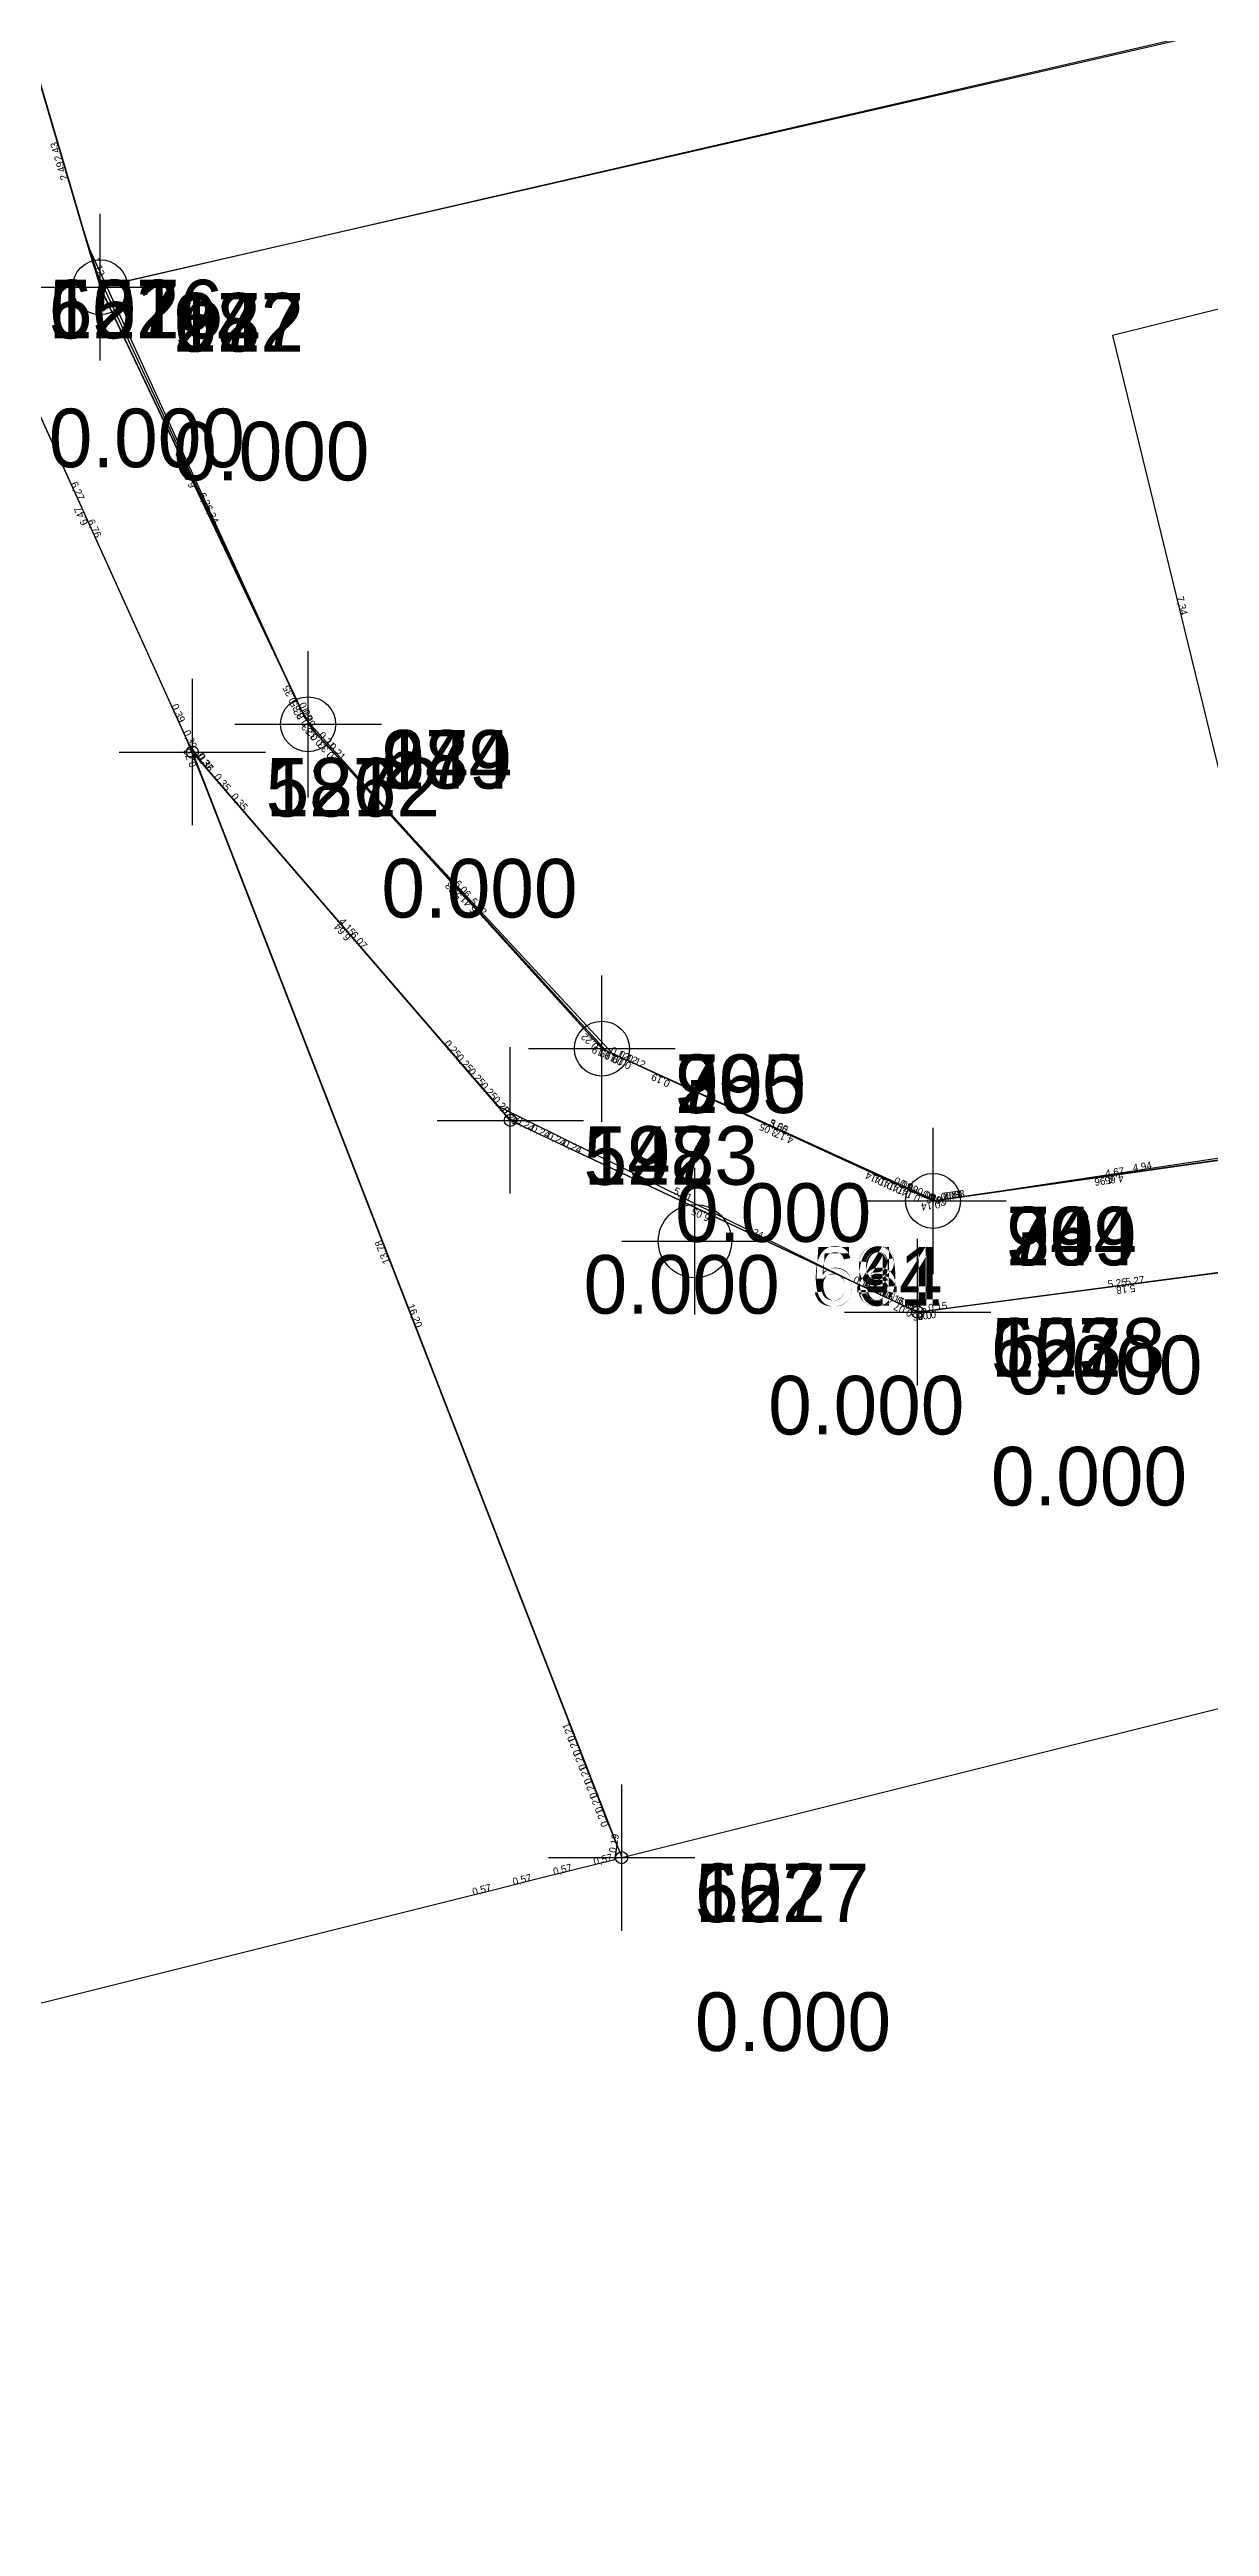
# Model space of a CAD drawing. Header units: metres. Extents: x 581016 to 32581287, y 5319908 to 5321142.
# Drawn here: x 581120.94 to 581136.77, y 5320137.3 to 5320171.13 of the extents above; entities that cross this region are included whole.
import ezdxf
from ezdxf.enums import TextEntityAlignment as Align

# ---------------------------------------------------------------- set-up
doc = ezdxf.new("R2010")
doc.units = ezdxf.units.M
doc.header["$PDMODE"] = 2
doc.header["$PDSIZE"] = 1
for name, color, linetype in [('EdgeLengths', 7, 'Continuous'), ('Flurstuecksgrenzedxf', 7, 'Continuous'), ('Gebaeudeumrissliniedxf', 7, 'Continuous'), ('Grenzpunktdxf', 7, 'Continuous'), ('Grenzpunktunabgemarktdxf', 7, 'Continuous'), ('PointHeights', 7, 'Continuous'), ('PointNames', 7, 'Continuous'), ('UmringPStrassenverkehrdxf', 7, 'Continuous'), ('UmringPWohnbauFldxf', 7, 'Continuous'), ('UmringspolygonWegdxf', 7, 'Continuous'), ('Versicherungspunktdxf', 7, 'Continuous')]:
    doc.layers.add(name, color=color, linetype=linetype)

msp = doc.modelspace()

# ---------------------------------------------------------------- linework, layer by layer
at = {"layer": 'Flurstuecksgrenzedxf', "color": 178}
for points in [[(581113.92, 5320194.14), (581121.63, 5320167.88), (581152.833, 5320175.086), (581153.039, 5320175.134), (581153.246, 5320175.182), (581153.453, 5320175.23), (581153.659, 5320175.277), (581153.866, 5320175.325), (581154.072, 5320175.373), (581154.279, 5320175.42), (581154.486, 5320175.468), (581154.692, 5320175.516), (581154.847, 5320175.528), (581154.872, 5320175.45), (581154.897, 5320175.373), (581154.922, 5320175.296), (581158.83, 5320163.11)], [(581113.92, 5320194.14), (581121.63, 5320167.88), (581152.833, 5320175.086), (581153.039, 5320175.134), (581153.246, 5320175.182), (581153.453, 5320175.23), (581153.659, 5320175.277), (581153.866, 5320175.325), (581154.072, 5320175.373), (581154.279, 5320175.42), (581154.486, 5320175.468), (581154.692, 5320175.516), (581154.847, 5320175.528), (581154.872, 5320175.45), (581154.897, 5320175.373), (581154.922, 5320175.296), (581158.83, 5320163.11)], [(581154.858, 5320175.495), (581121.63, 5320167.88), (581124.319, 5320162.228), (581124.356, 5320162.149), (581124.394, 5320162.069), (581124.432, 5320161.99), (581128.48, 5320157.48), (581133.033, 5320155.405), (581133.065, 5320155.409), (581133.098, 5320155.414), (581133.131, 5320155.419), (581133.164, 5320155.423), (581133.196, 5320155.428), (581133.229, 5320155.433), (581133.262, 5320155.437), (581133.295, 5320155.442), (581138.174, 5320156.18)], [(581154.858, 5320175.495), (581121.63, 5320167.88), (581124.319, 5320162.228), (581124.356, 5320162.149), (581124.394, 5320162.069), (581124.432, 5320161.99), (581128.48, 5320157.48), (581133.033, 5320155.405), (581133.065, 5320155.409), (581133.098, 5320155.414), (581133.131, 5320155.419), (581133.164, 5320155.423), (581133.196, 5320155.428), (581133.229, 5320155.433), (581133.262, 5320155.437), (581133.295, 5320155.442), (581138.174, 5320156.18)], [(581137.91, 5320156.1), (581133, 5320155.4), (581129.212, 5320157.143), (581129.04, 5320157.222), (581128.867, 5320157.302), (581128.695, 5320157.381), (581128.523, 5320157.46), (581128.365, 5320157.607), (581124.791, 5320161.556), (581124.577, 5320161.792), (581124.394, 5320162.069), (581124.243, 5320162.388), (581121.459, 5320168.464), (581120.773, 5320170.798)], [(581137.91, 5320156.1), (581133, 5320155.4), (581129.212, 5320157.143), (581129.04, 5320157.222), (581128.867, 5320157.302), (581128.695, 5320157.381), (581128.523, 5320157.46), (581128.365, 5320157.607), (581124.791, 5320161.556), (581124.577, 5320161.792), (581124.394, 5320162.069), (581124.243, 5320162.388), (581121.459, 5320168.464), (581120.773, 5320170.798)], [(581092.255, 5320137.296), (581126.449, 5320145.854), (581127, 5320145.992), (581127.552, 5320146.13), (581128.103, 5320146.268), (581128.655, 5320146.406), (581128.687, 5320146.591), (581128.612, 5320146.786), (581128.536, 5320146.98), (581128.461, 5320147.175), (581128.385, 5320147.37), (581128.31, 5320147.564), (581128.234, 5320147.759), (581128.159, 5320147.953), (581128.083, 5320148.148), (581123.098, 5320160.993), (581122.804, 5320161.719), (581120.134, 5320167.61)], [(581092.255, 5320137.296), (581126.449, 5320145.854), (581127, 5320145.992), (581127.552, 5320146.13), (581128.103, 5320146.268), (581128.655, 5320146.406), (581128.687, 5320146.591), (581128.612, 5320146.786), (581128.536, 5320146.98), (581128.461, 5320147.175), (581128.385, 5320147.37), (581128.31, 5320147.564), (581128.234, 5320147.759), (581128.159, 5320147.953), (581128.083, 5320148.148), (581123.098, 5320160.993), (581122.804, 5320161.719), (581120.134, 5320167.61)], [(581120.062, 5320167.77), (581122.851, 5320161.617), (581123.064, 5320161.329), (581123.295, 5320161.061), (581123.527, 5320160.792), (581126.238, 5320157.65), (581126.403, 5320157.458), (581126.569, 5320157.266), (581126.734, 5320157.075), (581126.899, 5320156.883), (581127.065, 5320156.692), (581131.826, 5320154.334), (581131.975, 5320154.264), (581132.123, 5320154.194), (581132.271, 5320154.125), (581132.419, 5320154.055), (581132.568, 5320153.985), (581132.716, 5320153.915), (581132.866, 5320153.89), (581133.018, 5320153.91), (581138.246, 5320154.597)], [(581120.062, 5320167.77), (581122.851, 5320161.617), (581123.064, 5320161.329), (581123.295, 5320161.061), (581123.527, 5320160.792), (581126.238, 5320157.65), (581126.403, 5320157.458), (581126.569, 5320157.266), (581126.734, 5320157.075), (581126.899, 5320156.883), (581127.065, 5320156.692), (581131.826, 5320154.334), (581131.975, 5320154.264), (581132.123, 5320154.194), (581132.271, 5320154.125), (581132.419, 5320154.055), (581132.568, 5320153.985), (581132.716, 5320153.915), (581132.866, 5320153.89), (581133.018, 5320153.91), (581138.246, 5320154.597)], [(581138.322, 5320154.607), (581133.186, 5320153.932), (581133.125, 5320153.924), (581133.064, 5320153.916), (581133.003, 5320153.908), (581132.942, 5320153.9), (581132.881, 5320153.892), (581132.82, 5320153.884), (581132.76, 5320153.894), (581132.701, 5320153.922), (581127.23, 5320156.5), (581122.89, 5320161.53), (581128.75, 5320146.43), (581181.13, 5320159.52)], [(581138.322, 5320154.607), (581133.186, 5320153.932), (581133.125, 5320153.924), (581133.064, 5320153.916), (581133.003, 5320153.908), (581132.942, 5320153.9), (581132.881, 5320153.892), (581132.82, 5320153.884), (581132.76, 5320153.894), (581132.701, 5320153.922), (581127.23, 5320156.5), (581122.89, 5320161.53), (581128.75, 5320146.43), (581181.13, 5320159.52)]]:
    msp.add_lwpolyline(points, dxfattribs=at)
at = {"layer": 'Gebaeudeumrissliniedxf', "color": 178}
msp.add_lwpolyline([(581145.553, 5320169.726), (581135.45, 5320167.22), (581137.19, 5320160.09)], dxfattribs=at)
msp.add_lwpolyline([(581145.553, 5320169.726), (581135.45, 5320167.22), (581137.19, 5320160.09)], dxfattribs=at)
at = {"layer": 'Grenzpunktdxf', "color": 178}
for centre in [(581121.63, 5320167.88), (581121.63, 5320167.88), (581121.63, 5320167.88), (581121.63, 5320167.88), (581124.47, 5320161.91), (581124.47, 5320161.91), (581124.47, 5320161.91), (581124.47, 5320161.91), (581128.48, 5320157.48), (581128.48, 5320157.48), (581128.48, 5320157.48), (581128.48, 5320157.48), (581133, 5320155.4), (581133, 5320155.4), (581133, 5320155.4), (581133, 5320155.4)]:
    msp.add_circle(centre, 0.375, dxfattribs=at)
at = {"layer": 'Grenzpunktdxf', "linetype": 'Continuous'}
for p in [(581121.63, 5320167.88), (581121.63, 5320167.88), (581121.63, 5320167.88), (581121.63, 5320167.88), (581124.47, 5320161.91), (581124.47, 5320161.91), (581124.47, 5320161.91), (581124.47, 5320161.91), (581128.48, 5320157.48), (581128.48, 5320157.48), (581128.48, 5320157.48), (581128.48, 5320157.48), (581133, 5320155.4), (581133, 5320155.4), (581133, 5320155.4), (581133, 5320155.4)]:
    msp.add_point(p, dxfattribs=at)
at = {"layer": 'Grenzpunktunabgemarktdxf', "color": 178}
for centre in [(581122.89, 5320161.53), (581122.89, 5320161.53), (581127.23, 5320156.5), (581127.23, 5320156.5), (581132.79, 5320153.88), (581132.79, 5320153.88), (581128.75, 5320146.43), (581128.75, 5320146.43)]:
    msp.add_circle(centre, 0.0833, dxfattribs=at)
at = {"layer": 'Grenzpunktunabgemarktdxf', "linetype": 'Continuous'}
for p in [(581122.89, 5320161.53), (581122.89, 5320161.53), (581122.89, 5320161.53), (581122.89, 5320161.53), (581127.23, 5320156.5), (581127.23, 5320156.5), (581127.23, 5320156.5), (581127.23, 5320156.5), (581132.79, 5320153.88), (581132.79, 5320153.88), (581132.79, 5320153.88), (581132.79, 5320153.88), (581128.75, 5320146.43), (581128.75, 5320146.43), (581128.75, 5320146.43), (581128.75, 5320146.43)]:
    msp.add_point(p, dxfattribs=at)
at = {"layer": 'UmringPStrassenverkehrdxf', "color": 178}
for points in [[(581092.255, 5320137.296), (581126.449, 5320145.854), (581127, 5320145.992), (581127.552, 5320146.13), (581128.103, 5320146.268), (581128.655, 5320146.406), (581128.687, 5320146.591), (581128.612, 5320146.786), (581128.536, 5320146.98), (581128.461, 5320147.175), (581128.385, 5320147.37), (581128.31, 5320147.564), (581128.234, 5320147.759), (581128.159, 5320147.953), (581128.083, 5320148.148), (581123.098, 5320160.993), (581122.804, 5320161.719), (581120.134, 5320167.61)], [(581092.255, 5320137.296), (581126.449, 5320145.854), (581127, 5320145.992), (581127.552, 5320146.13), (581128.103, 5320146.268), (581128.655, 5320146.406), (581128.687, 5320146.591), (581128.612, 5320146.786), (581128.536, 5320146.98), (581128.461, 5320147.175), (581128.385, 5320147.37), (581128.31, 5320147.564), (581128.234, 5320147.759), (581128.159, 5320147.953), (581128.083, 5320148.148), (581123.098, 5320160.993), (581122.804, 5320161.719), (581120.134, 5320167.61)], [(581138.322, 5320154.607), (581133.186, 5320153.932), (581133.125, 5320153.924), (581133.064, 5320153.916), (581133.003, 5320153.908), (581132.942, 5320153.9), (581132.881, 5320153.892), (581132.82, 5320153.884), (581132.76, 5320153.894), (581132.701, 5320153.922), (581127.23, 5320156.5), (581122.89, 5320161.53), (581128.75, 5320146.43), (581181.13, 5320159.52)], [(581138.322, 5320154.607), (581133.186, 5320153.932), (581133.125, 5320153.924), (581133.064, 5320153.916), (581133.003, 5320153.908), (581132.942, 5320153.9), (581132.881, 5320153.892), (581132.82, 5320153.884), (581132.76, 5320153.894), (581132.701, 5320153.922), (581127.23, 5320156.5), (581122.89, 5320161.53), (581128.75, 5320146.43), (581181.13, 5320159.52)]]:
    msp.add_lwpolyline(points, dxfattribs=at)
at = {"layer": 'UmringPWohnbauFldxf', "color": 178}
msp.add_lwpolyline([(581110.91, 5320204.39), (581121.356, 5320168.814), (581121.693, 5320167.747), (581124.417, 5320162.021), (581124.534, 5320161.839), (581124.673, 5320161.686), (581124.812, 5320161.532), (581128.532, 5320157.456), (581128.644, 5320157.405), (581128.756, 5320157.353), (581128.867, 5320157.302), (581128.979, 5320157.25), (581129.091, 5320157.199), (581132.415, 5320155.669), (581132.494, 5320155.633), (581132.572, 5320155.597), (581132.65, 5320155.561), (581132.729, 5320155.525), (581132.807, 5320155.489), (581132.885, 5320155.453), (581132.964, 5320155.417), (581133.046, 5320155.407), (581137.67, 5320156.066)], dxfattribs=at)
msp.add_lwpolyline([(581110.91, 5320204.39), (581121.356, 5320168.814), (581121.693, 5320167.747), (581124.417, 5320162.021), (581124.534, 5320161.839), (581124.673, 5320161.686), (581124.812, 5320161.532), (581128.532, 5320157.456), (581128.644, 5320157.405), (581128.756, 5320157.353), (581128.867, 5320157.302), (581128.979, 5320157.25), (581129.091, 5320157.199), (581132.415, 5320155.669), (581132.494, 5320155.633), (581132.572, 5320155.597), (581132.65, 5320155.561), (581132.729, 5320155.525), (581132.807, 5320155.489), (581132.885, 5320155.453), (581132.964, 5320155.417), (581133.046, 5320155.407), (581137.67, 5320156.066)], dxfattribs=at)
at = {"layer": 'UmringspolygonWegdxf', "color": 178}
for points in [[(581137.899, 5320156.098), (581133.291, 5320155.442), (581133.157, 5320155.422), (581133.023, 5320155.403), (581132.898, 5320155.447), (581132.774, 5320155.504), (581132.65, 5320155.561), (581132.527, 5320155.618), (581132.403, 5320155.675), (581132.28, 5320155.731), (581129.509, 5320157.007), (581129.332, 5320157.088), (581129.156, 5320157.169), (581128.979, 5320157.25), (581128.803, 5320157.331), (581128.626, 5320157.413), (581124.946, 5320161.384), (581124.727, 5320161.626), (581124.507, 5320161.869), (581124.341, 5320162.181), (581121.544, 5320168.172), (581120.842, 5320170.564)], [(581137.899, 5320156.098), (581133.291, 5320155.442), (581133.157, 5320155.422), (581133.023, 5320155.403), (581132.898, 5320155.447), (581132.774, 5320155.504), (581132.65, 5320155.561), (581132.527, 5320155.618), (581132.403, 5320155.675), (581132.28, 5320155.731), (581129.509, 5320157.007), (581129.332, 5320157.088), (581129.156, 5320157.169), (581128.979, 5320157.25), (581128.803, 5320157.331), (581128.626, 5320157.413), (581124.946, 5320161.384), (581124.727, 5320161.626), (581124.507, 5320161.869), (581124.341, 5320162.181), (581121.544, 5320168.172), (581120.842, 5320170.564)], [(581119.93, 5320168.06), (581122.519, 5320162.348), (581122.681, 5320161.991), (581122.843, 5320161.634), (581123.058, 5320161.336), (581127.023, 5320156.74), (581127.193, 5320156.543), (581127.399, 5320156.42), (581127.617, 5320156.318), (581127.834, 5320156.216), (581128.051, 5320156.113), (581132.79, 5320153.88), (581137.992, 5320154.563)], [(581119.93, 5320168.06), (581122.519, 5320162.348), (581122.681, 5320161.991), (581122.843, 5320161.634), (581123.058, 5320161.336), (581127.023, 5320156.74), (581127.193, 5320156.543), (581127.399, 5320156.42), (581127.617, 5320156.318), (581127.834, 5320156.216), (581128.051, 5320156.113), (581132.79, 5320153.88), (581137.992, 5320154.563)]]:
    msp.add_lwpolyline(points, dxfattribs=at)
at = {"layer": 'Versicherungspunktdxf', "color": 178}
msp.add_circle((581129.75, 5320154.85), 0.5, dxfattribs=at)
msp.add_circle((581129.75, 5320154.85), 0.5, dxfattribs=at)
at = {"layer": 'Versicherungspunktdxf', "linetype": 'Continuous'}
msp.add_point((581129.75, 5320154.85), dxfattribs=at)
msp.add_point((581129.75, 5320154.85), dxfattribs=at)
msp.add_point((581129.75, 5320154.85), dxfattribs=at)
msp.add_point((581129.75, 5320154.85), dxfattribs=at)

# ---------------------------------------------------------------- texts
at = {"layer": 'EdgeLengths', "linetype": 'Continuous'}
for s, rotation, p in [('2,43', 106.3624, (581121.116, 5320169.621)), ('2,43', 106.3624, (581121.116, 5320169.621)), ('2,49', 106.3624, (581121.193, 5320169.358)), ('2,49', 106.3624, (581121.193, 5320169.358)), ('1,12', -72.45, (581121.524, 5320168.271)), ('1,12', -72.45, (581121.524, 5320168.271)), ('6,68', 114.6183, (581122.851, 5320165.416)), ('6,68', 114.6183, (581122.851, 5320165.416)), ('6,27', -65.6156, (581121.225, 5320165.194)), ('6,27', -65.6156, (581121.225, 5320165.194)), ('6,61', 115.0252, (581122.943, 5320165.166)), ('6,61', 115.0252, (581122.943, 5320165.166)), ('6,47', 114.3844, (581121.469, 5320164.654)), ('6,47', 114.3844, (581121.469, 5320164.654)), ('6,47', 114.3844, (581121.469, 5320164.654)), ('6,47', 114.3844, (581121.469, 5320164.654)), ('6,26', -64.559, (581122.974, 5320165.044)), ('6,26', -64.559, (581122.974, 5320165.044)), ('6,34', -64.559, (581123.055, 5320164.874)), ('6,34', -64.559, (581123.055, 5320164.874)), ('6,76', -65.6156, (581121.456, 5320164.683)), ('6,76', -65.6156, (581121.456, 5320164.683)), ('7,34', -76.2856, (581136.32, 5320163.645)), ('7,34', -76.2856, (581136.32, 5320163.645)), ('0,39', -65.6156, (581122.6, 5320162.16)), ('0,39', -65.6156, (581122.6, 5320162.16)), ('0,35', 115.441, (581124.319, 5320162.218)), ('0,35', 115.441, (581124.319, 5320162.218)), ('0,35', 118.0411, (581124.424, 5320162.015)), ('0,35', 118.0411, (581124.424, 5320162.015)), ('0,09', -64.559, (581124.337, 5320162.179)), ('0,09', -64.559, (581124.337, 5320162.179)), ('0,39', -65.6156, (581122.762, 5320161.803)), ('0,39', -65.6156, (581122.762, 5320161.803)), ('0,33', 123.3711, (581124.486, 5320161.921)), ('0,33', 123.3711, (581124.486, 5320161.921)), ('0,09', -64.559, (581124.375, 5320162.099)), ('0,09', -64.559, (581124.375, 5320162.099)), ('0,33', 132.1511, (581124.617, 5320161.738)), ('0,33', 132.1511, (581124.617, 5320161.738)), ('0,09', -64.559, (581124.413, 5320162.019)), ('0,09', -64.559, (581124.413, 5320162.019)), ('0,32', 132.1511, (581124.684, 5320161.664)), ('0,32', 132.1511, (581124.684, 5320161.664)), ('0,22', -57.272, (581124.476, 5320161.92)), ('0,22', -57.272, (581124.476, 5320161.92)), ('0,21', -47.8489, (581124.604, 5320161.752)), ('0,21', -47.8489, (581124.604, 5320161.752)), ('0,78', 112.0497, (581122.951, 5320161.346)), ('0,78', 112.0497, (581122.951, 5320161.346)), ('0,78', 112.0497, (581122.951, 5320161.346)), ('0,78', 112.0497, (581122.951, 5320161.346)), ('0,37', -54.2572, (581122.95, 5320161.475)), ('0,37', -54.2572, (581122.95, 5320161.475)), ('0,36', -53.5308, (581122.957, 5320161.463)), ('0,36', -53.5308, (581122.957, 5320161.463)), ('0,33', 132.1511, (581124.836, 5320161.495)), ('0,33', 132.1511, (581124.836, 5320161.495)), ('0,21', -47.8489, (581124.743, 5320161.599)), ('0,21', -47.8489, (581124.743, 5320161.599)), ('0,35', -49.2116, (581123.179, 5320161.185)), ('0,35', -49.2116, (581123.179, 5320161.185)), ('0,35', -49.2116, (581123.411, 5320160.916)), ('0,35', -49.2116, (581123.411, 5320160.916)), ('6,06', -48.0885, (581126.456, 5320159.725)), ('6,06', -48.0885, (581126.456, 5320159.725)), ('5,33', 132.1511, (581126.578, 5320159.571)), ('5,33', 132.1511, (581126.578, 5320159.571)), ('5,41', 132.8211, (581126.786, 5320159.388)), ('5,41', 132.8211, (581126.786, 5320159.388)), ('5,52', -47.6168, (581126.672, 5320159.484)), ('5,52', -47.6168, (581126.672, 5320159.484)), ('6,64', 130.7884, (581125.06, 5320159.005)), ('6,64', 130.7884, (581125.06, 5320159.005)), ('6,64', 130.7884, (581125.06, 5320159.005)), ('6,64', 130.7884, (581125.06, 5320159.005)), ('4,15', -49.2116, (581124.882, 5320159.211)), ('4,15', -49.2116, (581124.882, 5320159.211)), ('6,07', -49.2116, (581125.041, 5320159.028)), ('6,07', -49.2116, (581125.041, 5320159.028)), ('0,25', -49.2116, (581126.321, 5320157.544)), ('0,25', -49.2116, (581126.321, 5320157.544)), ('0,25', -49.2116, (581126.486, 5320157.352)), ('0,25', -49.2116, (581126.486, 5320157.352)), ('0,22', 137.1171, (581128.444, 5320157.523)), ('0,22', 137.1171, (581128.444, 5320157.523)), ('0,19', 155.2892, (581128.609, 5320157.411)), ('0,19', 155.2892, (581128.609, 5320157.411)), ('0,19', 155.2892, (581128.715, 5320157.362)), ('0,19', 155.2892, (581128.715, 5320157.362)), ('0,19', 155.2892, (581128.781, 5320157.331)), ('0,19', 155.2892, (581128.781, 5320157.331)), ('0,12', -24.7108, (581128.588, 5320157.42)), ('0,12', -24.7108, (581128.588, 5320157.42)), ('0,12', -24.7108, (581128.7, 5320157.369)), ('0,12', -24.7108, (581128.7, 5320157.369)), ('0,12', -24.7108, (581128.811, 5320157.317)), ('0,12', -24.7108, (581128.811, 5320157.317)), ('0,25', -49.2116, (581126.651, 5320157.161)), ('0,25', -49.2116, (581126.651, 5320157.161)), ('0,19', 155.2892, (581128.891, 5320157.281)), ('0,19', 155.2892, (581128.891, 5320157.281)), ('0,19', 155.2892, (581128.954, 5320157.252)), ('0,19', 155.2892, (581128.954, 5320157.252)), ('0,19', 155.2892, (581129.068, 5320157.2)), ('0,19', 155.2892, (581129.068, 5320157.2)), ('0,19', 155.2892, (581129.126, 5320157.173)), ('0,19', 155.2892, (581129.126, 5320157.173)), ('0,12', -24.7108, (581128.923, 5320157.266)), ('0,12', -24.7108, (581128.923, 5320157.266)), ('0,19', 155.2892, (581129.244, 5320157.118)), ('0,19', 155.2892, (581129.244, 5320157.118)), ('0,12', -24.7108, (581129.035, 5320157.214)), ('0,12', -24.7108, (581129.035, 5320157.214)), ('0,19', 155.2892, (581129.421, 5320157.037)), ('0,19', 155.2892, (581129.421, 5320157.037)), ('0,25', -49.2116, (581126.817, 5320156.969)), ('0,25', -49.2116, (581126.817, 5320156.969)), ('0,25', -49.2116, (581126.982, 5320156.777)), ('0,25', -49.2116, (581126.982, 5320156.777)), ('0,26', -49.2116, (581127.108, 5320156.631)), ('0,26', -49.2116, (581127.108, 5320156.631)), ('0,24', -30.754, (581127.296, 5320156.472)), ('0,24', -30.754, (581127.296, 5320156.472)), ('0,24', -25.2309, (581127.508, 5320156.359)), ('0,24', -25.2309, (581127.508, 5320156.359)), ('3,05', 155.2892, (581130.894, 5320156.359)), ('3,05', 155.2892, (581130.894, 5320156.359)), ('3,66', -24.7108, (581130.753, 5320156.424)), ('3,66', -24.7108, (581130.753, 5320156.424)), ('5,00', -24.5056, (581130.756, 5320156.432)), ('5,00', -24.5056, (581130.756, 5320156.432)), ('0,24', -25.2309, (581127.725, 5320156.257)), ('0,24', -25.2309, (581127.725, 5320156.257)), ('0,24', -25.2309, (581127.942, 5320156.154)), ('0,24', -25.2309, (581127.942, 5320156.154)), ('4,17', 155.2892, (581131.106, 5320156.262)), ('4,17', 155.2892, (581131.106, 5320156.262)), ('0,14', 155.2892, (581132.342, 5320155.693)), ('0,14', 155.2892, (581132.342, 5320155.693)), ('0,14', 155.2892, (581132.465, 5320155.636)), ('0,14', 155.2892, (581132.465, 5320155.636)), ('0,09', -24.7108, (581132.455, 5320155.641)), ('0,09', -24.7108, (581132.455, 5320155.641)), ('4,96', -171.8862, (581135.455, 5320155.74)), ('4,96', -171.8862, (581135.455, 5320155.74)), ('4,65', -171.8862, (581135.595, 5320155.76)), ('4,65', -171.8862, (581135.595, 5320155.76)), ('4,67', 8.1138, (581135.358, 5320155.726)), ('4,67', 8.1138, (581135.358, 5320155.726)), ('4,94', 8.6054, (581135.734, 5320155.801)), ('4,94', 8.6054, (581135.734, 5320155.801)), ('5,31', -26.3402, (581129.445, 5320155.503)), ('5,31', -26.3402, (581129.445, 5320155.503)), ('0,14', 155.2892, (581132.589, 5320155.579)), ('0,14', 155.2892, (581132.589, 5320155.579)), ('0,14', 155.2892, (581132.712, 5320155.522)), ('0,14', 155.2892, (581132.712, 5320155.522)), ('0,09', -24.7108, (581132.533, 5320155.605)), ('0,09', -24.7108, (581132.533, 5320155.605)), ('0,14', 155.2892, (581132.836, 5320155.466)), ('0,14', 155.2892, (581132.836, 5320155.466)), ('0,09', -24.7108, (581132.611, 5320155.569)), ('0,09', -24.7108, (581132.611, 5320155.569)), ('0,13', 160.7093, (581132.96, 5320155.415)), ('0,13', 160.7093, (581132.96, 5320155.415)), ('0,09', -24.7108, (581132.69, 5320155.533)), ('0,09', -24.7108, (581132.69, 5320155.533)), ('0,09', -24.7108, (581132.768, 5320155.497)), ('0,09', -24.7108, (581132.768, 5320155.497)), ('0,14', -171.8862, (581133.09, 5320155.403)), ('0,14', -171.8862, (581133.09, 5320155.403)), ('0,09', -24.7108, (581132.846, 5320155.461)), ('0,09', -24.7108, (581132.846, 5320155.461)), ('0,09', -24.7108, (581132.925, 5320155.425)), ('0,09', -24.7108, (581132.925, 5320155.425)), ('0,14', -171.8862, (581133.224, 5320155.422)), ('0,14', -171.8862, (581133.224, 5320155.422)), ('0,08', -7.0275, (581133.005, 5320155.402)), ('0,08', -7.0275, (581133.005, 5320155.402)), ('0,03', 8.1138, (581133.049, 5320155.397)), ('0,03', 8.1138, (581133.049, 5320155.397)), ('0,03', 8.1138, (581133.082, 5320155.402)), ('0,03', 8.1138, (581133.082, 5320155.402)), ('0,03', 8.1138, (581133.115, 5320155.406)), ('0,03', 8.1138, (581133.115, 5320155.406)), ('0,03', 8.1138, (581133.147, 5320155.411)), ('0,03', 8.1138, (581133.147, 5320155.411)), ('0,03', 8.1138, (581133.18, 5320155.416)), ('0,03', 8.1138, (581133.18, 5320155.416)), ('0,03', 8.1138, (581133.213, 5320155.42)), ('0,03', 8.1138, (581133.213, 5320155.42)), ('0,03', 8.1138, (581133.245, 5320155.425)), ('0,03', 8.1138, (581133.245, 5320155.425)), ('0,03', 8.1138, (581133.278, 5320155.43)), ('0,03', 8.1138, (581133.278, 5320155.43)), ('6,05', 154.7691, (581129.966, 5320155.201)), ('6,05', 154.7691, (581129.966, 5320155.201)), ('6,05', 154.7691, (581129.966, 5320155.201)), ('6,05', 154.7691, (581129.966, 5320155.201)), ('5,24', -25.2309, (581130.42, 5320154.987)), ('5,24', -25.2309, (581130.42, 5320154.987)), ('13,78', 111.2102, (581125.591, 5320154.561)), ('13,78', 111.2102, (581125.591, 5320154.561)), ('13,78', 111.2102, (581125.591, 5320154.561)), ('13,78', 111.2102, (581125.591, 5320154.561)), ('0,16', -25.2309, (581131.9, 5320154.289)), ('0,16', -25.2309, (581131.9, 5320154.289)), ('5,27', 7.4829, (581135.632, 5320154.243)), ('5,27', 7.4829, (581135.632, 5320154.243)), ('0,16', -25.2309, (581132.049, 5320154.219)), ('0,16', -25.2309, (581132.049, 5320154.219)), ('0,16', -25.2309, (581132.197, 5320154.149)), ('0,16', -25.2309, (581132.197, 5320154.149)), ('0,16', -25.2309, (581132.345, 5320154.08)), ('0,16', -25.2309, (581132.345, 5320154.08)), ('0,16', -25.2309, (581132.493, 5320154.01)), ('0,16', -25.2309, (581132.493, 5320154.01)), ('0,16', -25.2309, (581132.642, 5320153.94)), ('0,16', -25.2309, (581132.642, 5320153.94)), ('0,15', 7.4829, (581132.942, 5320153.89)), ('0,15', 7.4829, (581132.942, 5320153.89)), ('5,25', 7.4829, (581135.391, 5320154.212)), ('5,25', 7.4829, (581135.391, 5320154.212)), ('5,18', -172.5171, (581135.754, 5320154.259)), ('5,18', -172.5171, (581135.754, 5320154.259)), ('5,18', -172.5171, (581135.754, 5320154.259)), ('5,18', -172.5171, (581135.754, 5320154.259)), ('16,20', -68.7898, (581125.82, 5320153.97)), ('16,20', -68.7898, (581125.82, 5320153.97)), ('16,20', -68.7898, (581125.82, 5320153.97)), ('16,20', -68.7898, (581125.82, 5320153.97)), ('0,07', 154.7691, (581132.731, 5320153.898)), ('0,07', 154.7691, (581132.731, 5320153.898)), ('0,07', 154.7691, (581132.731, 5320153.898)), ('0,07', 154.7691, (581132.731, 5320153.898)), ('0,06', 170.5789, (581132.79, 5320153.879)), ('0,06', 170.5789, (581132.79, 5320153.879)), ('0,06', 170.5789, (581132.79, 5320153.879)), ('0,06', 170.5789, (581132.79, 5320153.879)), ('0,06', -172.5171, (581132.851, 5320153.878)), ('0,06', -172.5171, (581132.851, 5320153.878)), ('0,06', -172.5171, (581132.851, 5320153.878)), ('0,06', -172.5171, (581132.851, 5320153.878)), ('0,06', -172.5171, (581132.912, 5320153.886)), ('0,06', -172.5171, (581132.912, 5320153.886)), ('0,06', -172.5171, (581132.912, 5320153.886)), ('0,06', -172.5171, (581132.912, 5320153.886)), ('0,06', -172.5171, (581132.973, 5320153.894)), ('0,06', -172.5171, (581132.973, 5320153.894)), ('0,06', -172.5171, (581132.973, 5320153.894)), ('0,06', -172.5171, (581132.973, 5320153.894)), ('0,06', -172.5171, (581133.034, 5320153.902)), ('0,06', -172.5171, (581133.034, 5320153.902)), ('0,06', -172.5171, (581133.034, 5320153.902)), ('0,06', -172.5171, (581133.034, 5320153.902)), ('0,15', -9.4211, (581132.791, 5320153.892)), ('0,15', -9.4211, (581132.791, 5320153.892)), ('0,06', -172.5171, (581133.095, 5320153.91)), ('0,06', -172.5171, (581133.095, 5320153.91)), ('0,06', -172.5171, (581133.095, 5320153.91)), ('0,06', -172.5171, (581133.095, 5320153.91)), ('0,06', -172.5171, (581133.155, 5320153.918)), ('0,06', -172.5171, (581133.155, 5320153.918)), ('0,06', -172.5171, (581133.155, 5320153.918)), ('0,06', -172.5171, (581133.155, 5320153.918)), ('0,21', 111.2102, (581128.121, 5320148.041)), ('0,21', 111.2102, (581128.121, 5320148.041)), ('0,21', 111.2102, (581128.121, 5320148.041)), ('0,21', 111.2102, (581128.121, 5320148.041)), ('0,21', 111.2102, (581128.197, 5320147.846)), ('0,21', 111.2102, (581128.197, 5320147.846)), ('0,21', 111.2102, (581128.197, 5320147.846)), ('0,21', 111.2102, (581128.197, 5320147.846)), ('0,21', 111.2102, (581128.272, 5320147.651)), ('0,21', 111.2102, (581128.272, 5320147.651)), ('0,21', 111.2102, (581128.272, 5320147.651)), ('0,21', 111.2102, (581128.272, 5320147.651)), ('0,21', 111.2102, (581128.348, 5320147.457)), ('0,21', 111.2102, (581128.348, 5320147.457)), ('0,21', 111.2102, (581128.348, 5320147.457)), ('0,21', 111.2102, (581128.348, 5320147.457)), ('0,21', 111.2102, (581128.423, 5320147.262)), ('0,21', 111.2102, (581128.423, 5320147.262)), ('0,21', 111.2102, (581128.423, 5320147.262)), ('0,21', 111.2102, (581128.423, 5320147.262)), ('0,21', 111.2102, (581128.499, 5320147.068)), ('0,21', 111.2102, (581128.499, 5320147.068)), ('0,21', 111.2102, (581128.499, 5320147.068)), ('0,21', 111.2102, (581128.499, 5320147.068)), ('0,21', 111.2102, (581128.574, 5320146.873)), ('0,21', 111.2102, (581128.574, 5320146.873)), ('0,21', 111.2102, (581128.574, 5320146.873)), ('0,21', 111.2102, (581128.574, 5320146.873)), ('0,21', 111.2102, (581128.65, 5320146.678)), ('0,21', 111.2102, (581128.65, 5320146.678)), ('0,21', 111.2102, (581128.65, 5320146.678)), ('0,21', 111.2102, (581128.65, 5320146.678)), ('0,19', 80.0044, (581128.671, 5320146.489)), ('0,19', 80.0044, (581128.671, 5320146.489)), ('0,19', 80.0044, (581128.671, 5320146.489)), ('0,19', 80.0044, (581128.671, 5320146.489)), ('0,57', 14.052, (581127.828, 5320146.189)), ('0,57', 14.052, (581127.828, 5320146.189)), ('0,57', 14.052, (581127.828, 5320146.189)), ('0,57', 14.052, (581127.828, 5320146.189)), ('0,57', 14.052, (581128.379, 5320146.327)), ('0,57', 14.052, (581128.379, 5320146.327)), ('0,57', 14.052, (581128.379, 5320146.327)), ('0,57', 14.052, (581128.379, 5320146.327)), ('0,57', 14.052, (581126.725, 5320145.913)), ('0,57', 14.052, (581126.725, 5320145.913)), ('0,57', 14.052, (581126.725, 5320145.913)), ('0,57', 14.052, (581126.725, 5320145.913)), ('0,57', 14.052, (581127.276, 5320146.051)), ('0,57', 14.052, (581127.276, 5320146.051)), ('0,57', 14.052, (581127.276, 5320146.051)), ('0,57', 14.052, (581127.276, 5320146.051))]:
    msp.add_text(s, height=0.1, rotation=rotation, dxfattribs=at).set_placement(p)
at = {"layer": 'PointHeights', "linetype": 'Continuous'}
for p in [(581120.93, 5320166.22), (581120.93, 5320166.22), (581120.93, 5320166.22), (581120.93, 5320166.22), (581122.63, 5320166.04), (581122.63, 5320166.04), (581122.63, 5320166.04), (581122.63, 5320166.04), (581125.47, 5320160.07), (581125.47, 5320160.07), (581125.47, 5320160.07), (581125.47, 5320160.07), (581123.89, 5320159.69), (581123.89, 5320159.69), (581123.89, 5320159.69), (581123.89, 5320159.69), (581129.48, 5320155.64), (581129.48, 5320155.64), (581129.48, 5320155.64), (581129.48, 5320155.64), (581128.23, 5320154.66), (581128.23, 5320154.66), (581128.23, 5320154.66), (581128.23, 5320154.66), (581134, 5320153.56), (581134, 5320153.56), (581134, 5320153.56), (581134, 5320153.56), (581130.75, 5320153.01), (581130.75, 5320153.01), (581130.75, 5320153.01), (581130.75, 5320153.01), (581133.79, 5320152.04), (581133.79, 5320152.04), (581133.79, 5320152.04), (581133.79, 5320152.04), (581129.75, 5320144.59), (581129.75, 5320144.59), (581129.75, 5320144.59), (581129.75, 5320144.59)]:
    msp.add_text('0.000', height=0.8, dxfattribs=at).set_placement(p, align=Align.TOP_LEFT)
at = {"layer": 'PointNames', "linetype": 'Continuous'}
for s, p in [('551', (581120.93, 5320167.98)), ('601', (581120.93, 5320167.98)), ('1226', (581120.93, 5320167.98)), ('1276', (581120.93, 5320167.98)), ('947', (581122.63, 5320167.8)), ('272', (581122.63, 5320167.8)), ('687', (581122.63, 5320167.8)), ('12', (581122.63, 5320167.8)), ('949', (581125.47, 5320161.83)), ('274', (581125.47, 5320161.83)), ('689', (581125.47, 5320161.83)), ('14', (581125.47, 5320161.83)), ('537', (581123.89, 5320161.45)), ('587', (581123.89, 5320161.45)), ('1212', (581123.89, 5320161.45)), ('1262', (581123.89, 5320161.45)), ('30', (581129.48, 5320157.4)), ('965', (581129.48, 5320157.4)), ('290', (581129.48, 5320157.4)), ('705', (581129.48, 5320157.4)), ('548', (581128.23, 5320156.42)), ('598', (581128.23, 5320156.42)), ('1223', (581128.23, 5320156.42)), ('1273', (581128.23, 5320156.42)), ('34', (581134, 5320155.32)), ('969', (581134, 5320155.32)), ('294', (581134, 5320155.32)), ('709', (581134, 5320155.32)), ('659', (581130.75, 5320154.77)), ('666', (581130.75, 5320154.77)), ('1334', (581130.75, 5320154.77)), ('1341', (581130.75, 5320154.77)), ('553', (581133.79, 5320153.8)), ('603', (581133.79, 5320153.8)), ('1228', (581133.79, 5320153.8)), ('1278', (581133.79, 5320153.8)), ('552', (581129.75, 5320146.35)), ('602', (581129.75, 5320146.35)), ('1227', (581129.75, 5320146.35)), ('1277', (581129.75, 5320146.35))]:
    msp.add_text(s, height=0.8, dxfattribs=at).set_placement(p, align=Align.TOP_LEFT)

doc.saveas('drawing.dxf')
